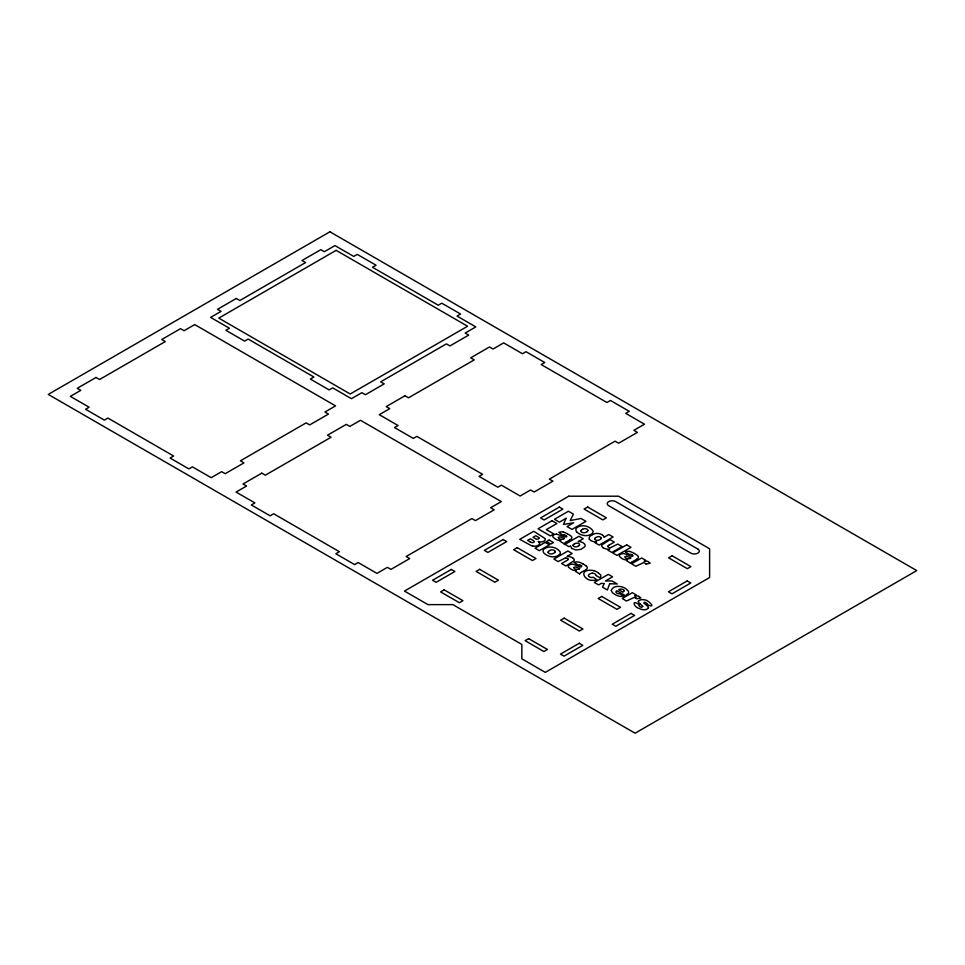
<?xml version="1.0" encoding="UTF-8"?>
<svg xmlns="http://www.w3.org/2000/svg" width="965" height="965" viewBox="0 0 965 965"><rect width="100%" height="100%" fill="white"/><g stroke="black" fill="none" stroke-linecap="round" stroke-linejoin="round"><path stroke-width="1.45" d="M648.323 607.95C646.26 611.05 641.629 609.735 638.854 608.324C634.258 607.48 630.688 598.662 639.457 604.814M576.214 570.773L576.382 570.629A8.444 4.873 0 0 1 573.644 570.291A11.604 6.695 0 0 1 570.617 568.916L568.554 567.239A4.451 2.569 0 0 1 568.325 566.684L568.313 566.552A3.595 2.075 0 0 1 569.326 564.887A3.764 2.171 0 0 1 572.016 564.199C574.284 563.596 582.92 569.447 581.63 565.767M558.868 555.164C554.417 558.253 548.036 556.829 544.224 553.367A8.492 4.909 0 0 1 543.198 551.727L543.174 550.472A6.538 3.776 0 0 1 544.332 548.759C549.169 545.346 556.793 547.119 560.074 551.823A7.141 4.125 0 0 1 560.267 552.824A6.707 3.872 0 0 1 558.88 555.177M563.717 538.687L564.332 538.337L563.198 537.963M565.804 542.318L570.291 539.725M578.385 541.534L583.234 538.735L578.952 536.263L564.971 544.344L569.061 546.709L570.544 545.852L571.63 548.325L575.695 549.954L580.713 549.411L584.657 546.865A5.899 3.402 0 0 0 585.104 545.527A6.659 3.848 0 0 0 583.68 543.223L583.463 543.066A8.95 5.163 0 0 0 582.45 542.487L582.184 542.354A6.514 3.764 0 0 0 578.397 541.522M608.758 545.322L614.343 542.101L610.061 539.628L601.822 544.936A4.005 2.316 0 0 0 601.653 545.659A4.897 2.835 0 0 0 602.425 547.046L603.306 547.722M609.482 549.182L607.854 550.134L611.846 552.438L622.051 546.552L617.769 544.079L610.58 547.698M579.193 568.759L579.808 568.409L578.518 567.987M581.268 572.402L585.767 569.796M630.302 558.156L630.917 557.806L629.626 557.384M632.377 561.787L636.876 559.193M582.534 529.266L583.692 528.82A2.774 1.604 0 0 1 584.826 528.663A3.088 1.785 0 0 1 587.95 530.473M549.785 550.484L550.943 550.038A2.774 1.604 0 0 1 552.077 549.881A3.088 1.785 0 0 1 555.213 551.678M592.45 534.538L594.693 533.717A5.947 3.438 0 0 1 597.021 533.44A6.526 3.764 0 0 1 600.749 534.152L601.569 534.538A9.312 5.38 0 0 1 602.329 534.984L602.751 535.298M646.043 564.055L650.205 563.222L647.696 561.28L644.029 561.22L645.682 560.267L641.689 557.951L631.544 563.813L635.826 566.286L643.209 562.812A2.328 1.339 0 0 1 645.163 563.198A6.116 3.534 0 0 1 646.007 564.067M565.478 557.939L558.168 561.558L553.886 559.085L567.878 551.015L572.161 553.488L567.022 556.455A8.203 4.729 0 0 1 572.703 557.879L573.343 558.458M556.54 534.164L562.631 535.997M626.418 556.371L624.753 556.841L625.465 557.987A3.571 2.063 0 0 0 630.495 558.301M628.806 557.082L628.517 556.986A9.481 5.476 0 0 0 626.43 556.347M561.932 537.517L562.004 537.541A9.481 5.476 0 0 0 559.857 536.878L558.18 537.384L558.88 538.518M577.48 567.613L577.408 567.589A9.481 5.476 0 0 0 575.321 566.962L573.632 567.492L574.356 568.602A3.571 2.063 0 0 0 579.386 568.904M563.029 536.166C564.018 537.107 568.723 537.469 566.045 535.623M632.63 555.092C634.427 558.88 625.32 553.042 623.125 553.62A3.764 2.171 0 0 0 620.459 554.284A3.595 2.075 0 0 0 619.397 555.816L619.446 556.081A4.451 2.569 0 0 0 619.663 556.636L621.689 558.337A11.604 6.695 0 0 0 624.717 559.7A8.444 4.873 0 0 0 627.491 560.002L627.322 560.17A5.09 2.943 0 0 0 626.755 560.834L630.772 563.355A7.37 4.258 0 0 1 632.28 561.739M564.187 543.886L560.207 541.377A5.09 2.943 0 0 1 560.713 540.69L560.906 540.557A8.444 4.873 0 0 1 558.168 540.219A11.604 6.695 0 0 1 555.152 538.844L553.078 537.167A4.451 2.569 0 0 1 552.861 536.612L552.824 536.347A3.595 2.075 0 0 1 553.85 534.803A3.764 2.171 0 0 1 556.54 534.128M530.062 541.811L527.626 540.412L530.388 538.82L532.801 540.207A8.299 4.789 0 0 1 533.573 540.714L534.115 541.305A1.725 0.989 0 0 1 533.79 542.246A1.821 1.049 0 0 1 531.92 542.583L531.57 542.487A6.514 3.764 0 0 1 530.075 541.811M579.663 573.97L575.683 571.449A5.09 2.943 0 0 1 576.189 570.761M634.343 553.452L634.813 553.717A27.418 15.838 0 0 1 637.274 555.345A6.08 3.51 0 0 1 638.444 556.938A5.03 2.907 0 0 1 636.816 559.157M583.234 564.055L583.704 564.332A27.418 15.838 0 0 1 586.165 565.948M597.998 572.595L600.495 574.814A6.14 3.546 0 0 1 600.737 575.321A6.851 3.957 0 0 1 600.061 577.83L595.803 575.393A2.292 1.327 0 0 0 595.815 574.778L595.176 574.054A5.115 2.955 0 0 0 594.669 573.741A3.317 1.918 0 0 0 592.233 573.186M625.417 551.859L629.168 554.465A2.557 1.472 0 0 1 630.724 554.308A5.32 3.064 0 0 1 632.57 555.116M574.308 562.462L578.059 565.08A2.557 1.472 0 0 1 579.615 564.911M646.755 605.308L644.68 603.74A15.042 8.685 0 0 1 643.812 603.029L644.777 602.16L646.948 603.427A1.858 1.074 0 0 1 646.791 604.259C657.744 609.989 648.166 599.205 643.908 599.796A5.006 2.895 0 0 0 642.847 599.651L642.594 599.627A3.86 2.232 0 0 0 640.241 599.977L639.602 600.254A3.631 2.099 0 0 0 638.444 601.412M640.06 603.994L642.557 606.032A15.163 8.757 0 0 1 642.955 606.418L641.592 607.274A3.607 2.087 0 0 1 639.083 604.778M576.961 532.161C580.785 535.611 587.154 537.047 591.605 533.959A6.707 3.872 0 0 0 593.029 531.619A7.141 4.125 0 0 0 592.812 530.617C589.531 525.913 581.919 524.14 577.082 527.541A6.538 3.776 0 0 0 575.912 529.266L575.948 530.509A8.492 4.909 0 0 0 576.974 532.161M538.989 537.927L538.603 537.481A6.707 3.872 0 0 0 537.831 536.962L535.72 535.744L533.054 537.276L535.129 538.47A5.923 3.426 0 0 0 536.395 539.073L536.842 539.158A1.749 1.013 0 0 0 538.94 537.939M625.356 551.799A5.404 3.124 0 0 1 629.904 551.461M629.904 551.498A15.054 8.685 0 0 1 634.234 553.5M609.494 549.302A8.275 4.777 0 0 1 603.173 547.782M607.709 546.335A2.931 1.689 0 0 1 608.806 545.358M610.435 547.638A2.509 1.448 0 0 1 607.805 546.347M601.267 538.277A3.739 2.159 0 0 1 599.916 539.592A7.636 4.403 0 0 1 599.639 539.809L598.083 540.352A2.244 1.291 0 0 1 597.492 540.4A2.726 1.58 0 0 1 594.693 538.784M601.207 538.277A2.931 1.701 0 0 0 600.158 537.023A2.533 1.46 0 0 0 598.396 536.637A2.014 1.17 0 0 0 597.986 536.673L596.298 537.252A8.408 4.861 0 0 0 595.827 537.517A3.993 2.304 0 0 0 594.597 538.772M589.555 539.23A7.238 4.186 0 0 0 593.777 541.679A7.78 4.499 0 0 0 596.575 541.884L595.103 542.764L599.096 545.08L613.089 536.998L608.806 534.526L603.957 537.324A6.212 3.583 0 0 0 602.739 535.298M589.169 539.266A8.034 4.644 0 0 1 592.594 534.658M580.701 530.931A4.548 2.618 0 0 1 582.607 529.327M580.906 530.943A3.1 1.785 0 0 0 583.994 532.764A2.533 1.46 0 0 0 584.778 532.68L586.274 532.137A8.094 4.668 0 0 0 586.768 531.86M588.059 530.485A4.137 2.388 0 0 1 586.732 531.836M574.549 543.765A6.779 3.908 0 0 0 573.692 544.308L573.258 544.755A2.413 1.387 0 0 0 573.065 545.273M573.029 545.273A2.871 1.653 0 0 0 574.03 546.492A2.581 1.496 0 0 0 575.852 546.878A2.123 1.23 0 0 0 576.286 546.841L577.999 546.262A8.347 4.825 0 0 0 578.481 545.985M578.433 545.961A3.8 2.195 0 0 0 579.676 544.743A2.557 1.472 0 0 0 578.843 543.657A2.883 1.665 0 0 0 576.612 543.138A3.727 2.147 0 0 0 574.585 543.778M563.91 538.832A3.571 2.063 0 0 1 558.916 538.506M564.151 534.839A2.557 1.472 0 0 0 562.619 535.02L558.832 532.391A5.404 3.124 0 0 1 563.319 531.992M563.319 532.041A15.054 8.685 0 0 1 567.649 534.031M568.216 534.26A27.418 15.838 0 0 1 570.689 535.877A6.08 3.51 0 0 1 571.859 537.469A5.03 2.907 0 0 1 570.231 539.688M564.091 543.874A7.37 4.258 0 0 1 565.707 542.27M564.175 534.827A5.32 3.064 0 0 1 565.997 535.659M640.169 603.933A7.817 4.511 0 0 1 638.251 601.436M646.659 605.357A7.467 4.306 0 0 1 648.54 607.95M635.851 597.914A6.116 3.534 0 0 1 636.671 598.795L640.869 597.95L638.372 596.008L634.693 595.948L636.345 594.995L632.352 592.679L622.22 598.541L626.502 601.002L633.872 597.54A2.328 1.339 0 0 1 635.826 597.926M624.234 590.664A3.245 1.882 0 0 0 621.979 589.205A3.245 1.882 0 0 0 618.698 589.687L622.92 592.136A3.908 2.256 0 0 0 624.041 590.701M593.837 570.701A7.431 4.294 0 0 0 588.674 570.339C578.94 571.316 585.683 581.002 592.281 580.303A7.708 4.451 0 0 0 597.009 579.856L593.342 577.251L592.028 577.48A2.823 1.628 0 0 1 590.797 577.384L589.88 577.094A4.741 2.738 0 0 1 589.434 576.865A3.317 1.918 0 0 1 588.385 575.514A3.872 2.232 0 0 1 589.543 574.151A7.443 4.294 0 0 1 590.013 573.849L591.219 573.379A3.016 1.737 0 0 1 592.233 573.222M593.909 570.629A14.945 8.625 0 0 1 597.914 572.631M574.247 562.414A5.404 3.124 0 0 1 578.795 562.064A15.054 8.685 0 0 1 583.125 564.103M586.129 565.96A6.08 3.51 0 0 1 587.335 567.553A5.03 2.907 0 0 1 585.707 569.76M579.567 573.946A7.37 4.258 0 0 1 581.171 572.354M579.651 564.899A5.32 3.064 0 0 1 581.473 565.731M573.331 558.458A5.09 2.943 0 0 1 574.284 559.977A3.944 2.28 0 0 1 574.103 560.701L565.876 566.009L561.594 563.536L567.167 560.327A2.919 1.689 0 0 0 568.252 559.266M565.478 558.011A2.545 1.472 0 0 1 568.108 559.242M547.963 552.137A4.548 2.618 0 0 1 549.857 550.545M548.168 552.161A3.1 1.785 0 0 0 551.244 553.97A2.533 1.46 0 0 0 552.04 553.898L553.524 553.355A8.094 4.668 0 0 0 554.031 553.066A4.137 2.388 0 0 0 555.309 551.703M538.374 541.498A5.464 3.148 0 0 0 540.943 541.956A4.343 2.509 0 0 0 545.201 539.387L545.213 539.085A5.127 2.955 0 0 0 544.984 538.446L533.717 531.293L519.725 539.363L531.462 545.707A5.766 3.329 0 0 0 532.608 546.081M538.349 541.522A9.083 5.247 0 0 1 539.145 542.366L539.314 542.632A4.499 2.593 0 0 1 539.531 543.765M539.676 543.778A5.247 3.028 0 0 1 532.668 545.997M611.267 590.303L612.413 592.715L616.213 595.224L619.82 596.406L623.848 596.394L619.928 593.74A4.053 2.34 0 0 1 616.949 593.186A3.136 1.809 0 0 1 616.008 591.931A3.583 2.063 0 0 1 616.888 590.737L625.513 595.707L628.36 593.282A6.309 3.643 0 0 0 628.601 591.931A7.238 4.174 0 0 0 628.396 591.243L625.863 588.686A18.263 10.543 0 0 0 625.103 588.228C621.038 585.731 613.366 585.116 611.267 590.303M609.687 583.704L607.383 589.965L602.522 587.166L604.283 583.499L601.243 583.391L598.614 584.911L594.331 582.438L608.312 574.368L612.594 576.841L605.381 581.002L611.967 580.93L617.274 583.994L609.687 583.704M566.033 518.338L563.439 524.49L573.644 522.74L567.034 526.564L571.98 529.411L585.96 521.341L581.014 518.482L570.206 520.581L573.403 514.092L568.445 511.233L554.465 519.303L559.41 522.162L566.033 518.338M329.921 231.793L48.25 394.408L635.079 733.207L916.75 570.592L329.921 231.793M96.03 377.46L77.248 388.304L80.795 390.343L70.349 396.374L89.13 407.218L85.583 409.269L104.365 420.113L107.911 418.062L173.628 456.011L170.081 458.049L188.863 468.894L192.409 466.855L211.19 477.687L221.636 471.656L225.183 473.706L243.964 462.862L240.418 460.824L306.134 422.875L309.681 424.914L328.462 414.082L324.916 412.031L335.543 405.891L194.713 324.578L184.074 330.718L180.539 328.667L161.758 339.511L165.304 341.562L99.576 379.51L96.03 377.46M236.292 298.475L217.511 309.319L221.057 311.357L210.611 317.389L229.393 328.233L225.846 330.283L244.628 341.128L248.174 339.077L313.89 377.026L310.344 379.064L329.125 389.908L332.672 387.87L351.453 398.702L361.899 392.671L365.445 394.721L384.215 383.877L380.68 381.838L446.397 343.89L449.943 345.928L468.725 335.096L465.178 333.046L475.805 326.906L457.036 316.062L460.57 314.023L441.801 303.179L438.255 305.23L372.526 267.281L376.073 265.23L357.291 254.386L353.745 256.437L334.976 245.593L324.337 251.732L320.79 249.682L302.021 260.526L305.567 262.577L239.839 300.525L236.292 298.475M336.146 250.345L218.778 318.1L350.223 393.997L467.591 326.23L336.146 250.345M261.78 473.152L243.011 483.996L246.558 486.046L236.099 492.078L254.881 502.922L251.334 504.96L270.116 515.805L273.662 513.766L339.391 551.703L335.844 553.753L354.625 564.597L358.16 562.547L376.941 573.391L387.387 567.36L390.934 569.398L409.715 558.566L406.169 556.516L471.897 518.567L475.431 520.618L494.213 509.773L490.666 507.723L501.305 501.595L360.464 420.282L349.837 426.421L346.29 424.371L327.509 435.215L331.055 437.254L265.327 475.202L261.78 473.152M404.974 395.771L386.205 406.603L389.739 408.653L379.293 414.685L398.075 425.529L394.528 427.579L413.31 438.412L416.856 436.373L482.572 474.31L479.038 476.36L497.807 487.204L501.354 485.154L520.135 495.998L530.581 489.967L534.128 492.017L552.909 481.173L549.362 479.123L615.079 441.174L618.625 443.225L637.407 432.38L633.86 430.342L644.499 424.202L625.718 413.358L629.264 411.307L610.483 400.475L606.937 402.514L541.208 364.577L544.755 362.526L525.973 351.682L522.439 353.733L503.658 342.889L493.031 349.028L489.484 346.978L470.703 357.822L474.249 359.873L408.521 397.809L404.974 395.771M568.783 496.203L404.48 591.075L427.953 604.621L452.85 604.621L521.848 644.451L521.848 658.83L545.309 672.376L709.625 577.516L709.625 548.771L618.577 496.203L568.783 496.203M451.343 569.434L432.573 580.267L436.12 582.317L454.889 571.473L451.343 569.434M503.139 539.531L484.358 550.376L487.904 552.414L506.685 541.582L503.139 539.531M559.326 507.095L540.545 517.928L544.091 519.978L562.872 509.134L559.326 507.095M552.004 520.726L538.036 528.796L550.376 535.925L553.801 533.947L546.311 529.616L556.865 523.525L552.004 520.726M444.153 589.844L440.607 591.895L459.388 602.739L462.935 600.688L444.153 589.844M479.665 569.35L476.119 571.389L494.9 582.233L498.435 580.182L479.665 569.35M517.216 547.662L513.669 549.712L532.451 560.544L535.997 558.506L517.216 547.662M587.637 507.011L584.09 509.05L602.872 519.894L606.418 517.843L587.637 507.011M545.165 542.366L535.044 548.204L539.326 550.677L549.459 544.839L545.165 542.366M549.133 540.074L546.467 541.618L550.75 544.091L553.415 542.547L549.133 540.074M626.695 544.863L612.703 552.933L616.985 555.406L630.977 547.324L626.695 544.863M528.651 638.637L525.117 640.676L543.886 651.52L547.432 649.469L528.651 638.637M564.163 618.131L560.617 620.181L579.398 631.026L582.944 628.975L564.163 618.131M601.726 596.454L598.179 598.493L616.961 609.337L620.495 607.287L601.726 596.454M672.135 555.792L668.6 557.842L687.37 568.687L690.916 566.636L672.135 555.792M579.253 643.269L560.472 654.113L564.018 656.164L582.8 645.32L579.253 643.269M631.038 613.378L612.256 624.222L615.803 626.261L634.584 615.417L631.038 613.378M687.225 580.93L668.443 591.774L671.99 593.825L690.771 582.981L687.225 580.93M697.888 549.061L615.73 501.631A4.982 2.871 0 0 0 608.698 501.631A4.982 2.871 0 0 0 608.698 505.696L690.844 553.126A4.982 2.871 0 0 0 697.888 553.126A4.982 2.871 0 0 0 697.888 549.061"/></g></svg>
